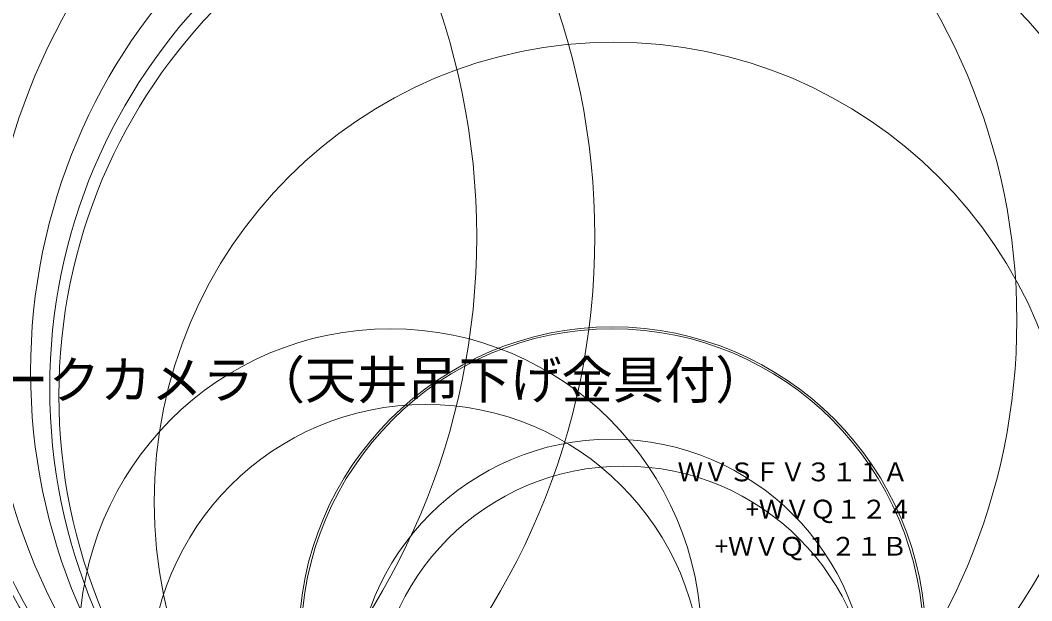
# Model space of a CAD drawing. Units: millimetres, scale not verified. Extents: x -11544 to 11819, y -1356 to 23431.
# Drawn here: x -9.7 to 69.2, y 97.6 to 142.9 of the extents above; entities that cross this region are included whole.
import ezdxf
from ezdxf.enums import TextEntityAlignment as Align

# ---------------------------------------------------------------- set-up
doc = ezdxf.new("R2010")
doc.units = ezdxf.units.MM
doc.header["$LTSCALE"] = 0.125
doc.layers.add('0-1_MOJI1', color=7, linetype='Continuous')
doc.layers.add('0-3_TOUROKU', color=7, linetype='Continuous')
doc.layers.add('0-5_GAIKEI', color=1, linetype='Continuous', lineweight=18)
doc.styles.add('ＭＳ ゴシック', font='')
doc.styles.get('ＭＳ ゴシック').set_extended_font_data('MS Gothic')

msp = doc.modelspace()

# ---------------------------------------------------------------- linework, layer by layer
at = {"layer": '0-5_GAIKEI'}
for centre, radius in [((137.4109, 11750.2013), 11681.2817), ((39.9571, 932.4697), 863.1113), ((-30.2167, 606.8171), 535.408), ((17.5801, 606.8171), 535.408), ((-19.7288, 606.6086), 535.1995), ((38.0741, 606.6086), 535.1995), ((-26.4663, 522.5218), 452.0462), ((-23.4791, 522.5081), 452.0324), ((37.2431, 156.2534), 86.8969), ((35.9732, 134.349), 64.8771), ((18.8279, 129.1948), 58.898), ((36.8265, 129.1949), 58.898), ((-29.5777, 126.0072), 55.4848), ((-20.3676, 126.0116), 55.4892), ((36.8245, 123.9021), 53.731), ((36.8227, 122.7003), 52.6549), ((18.8794, 119.4654), 49.1684), ((36.775, 119.4654), 49.1685), ((37.24, 115.496), 46.1395), ((36.7609, 114.2125), 44.167), ((36.7592, 113.62), 43.4487), ((36.5869, 105.3239), 35.8455), ((19.1691, 94.5609), 24.2623), ((36.4847, 94.5098), 24.4623), ((36.4852, 94.5609), 24.2623), ((36.4204, 90.1962), 20.0226), ((37.3698, 88.7396), 19.3828)]:
    msp.add_circle(centre, radius, dxfattribs=at)
at = {"layer": '0-5_GAIKEI', "color": 7}
msp.add_circle((21.9435, 91.3876), 21.5429, dxfattribs=at)

# ---------------------------------------------------------------- texts
at = {"layer": '0-1_MOJI1', "style": 'ＭＳ ゴシック'}
msp.add_text('屋外ネットワークカメラ（天井吊下げ金具付）', height=2.933, dxfattribs=at).set_placement((-35.4897, 112.4943), align=Align.BOTTOM_LEFT)
at = {"layer": '0-3_TOUROKU', "style": 'ＭＳ ゴシック'}
for s, p in [('ＷＶＳＦＶ３１１Ａ', (41.577, 106.4943)), ('+ＷＶＱ１２４', (46.9103, 103.5943)), ('+ＷＶＱ１２１Ｂ', (44.5103, 100.6943))]:
    msp.add_text(s, height=1.466, dxfattribs=at).set_placement(p, align=Align.BOTTOM_LEFT)

doc.saveas('drawing.dxf')
